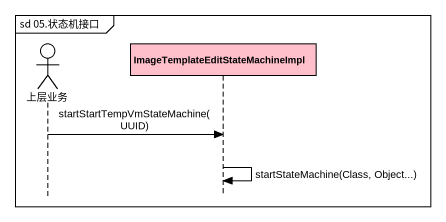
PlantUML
@startuml
mainframe sd 05.状态机接口
hide footbox
actor 上层业务 #FFFFFF
participant "ImageTemplateEditStateMachineImpl" as ImageTemplateEditStateMachin #FFC0CB

上层业务 -> ImageTemplateEditStateMachin : startStartTempVmStateMachine(UUID)
ImageTemplateEditStateMachin -> ImageTemplateEditStateMachin : startStateMachine(Class, Object...)
@enduml
